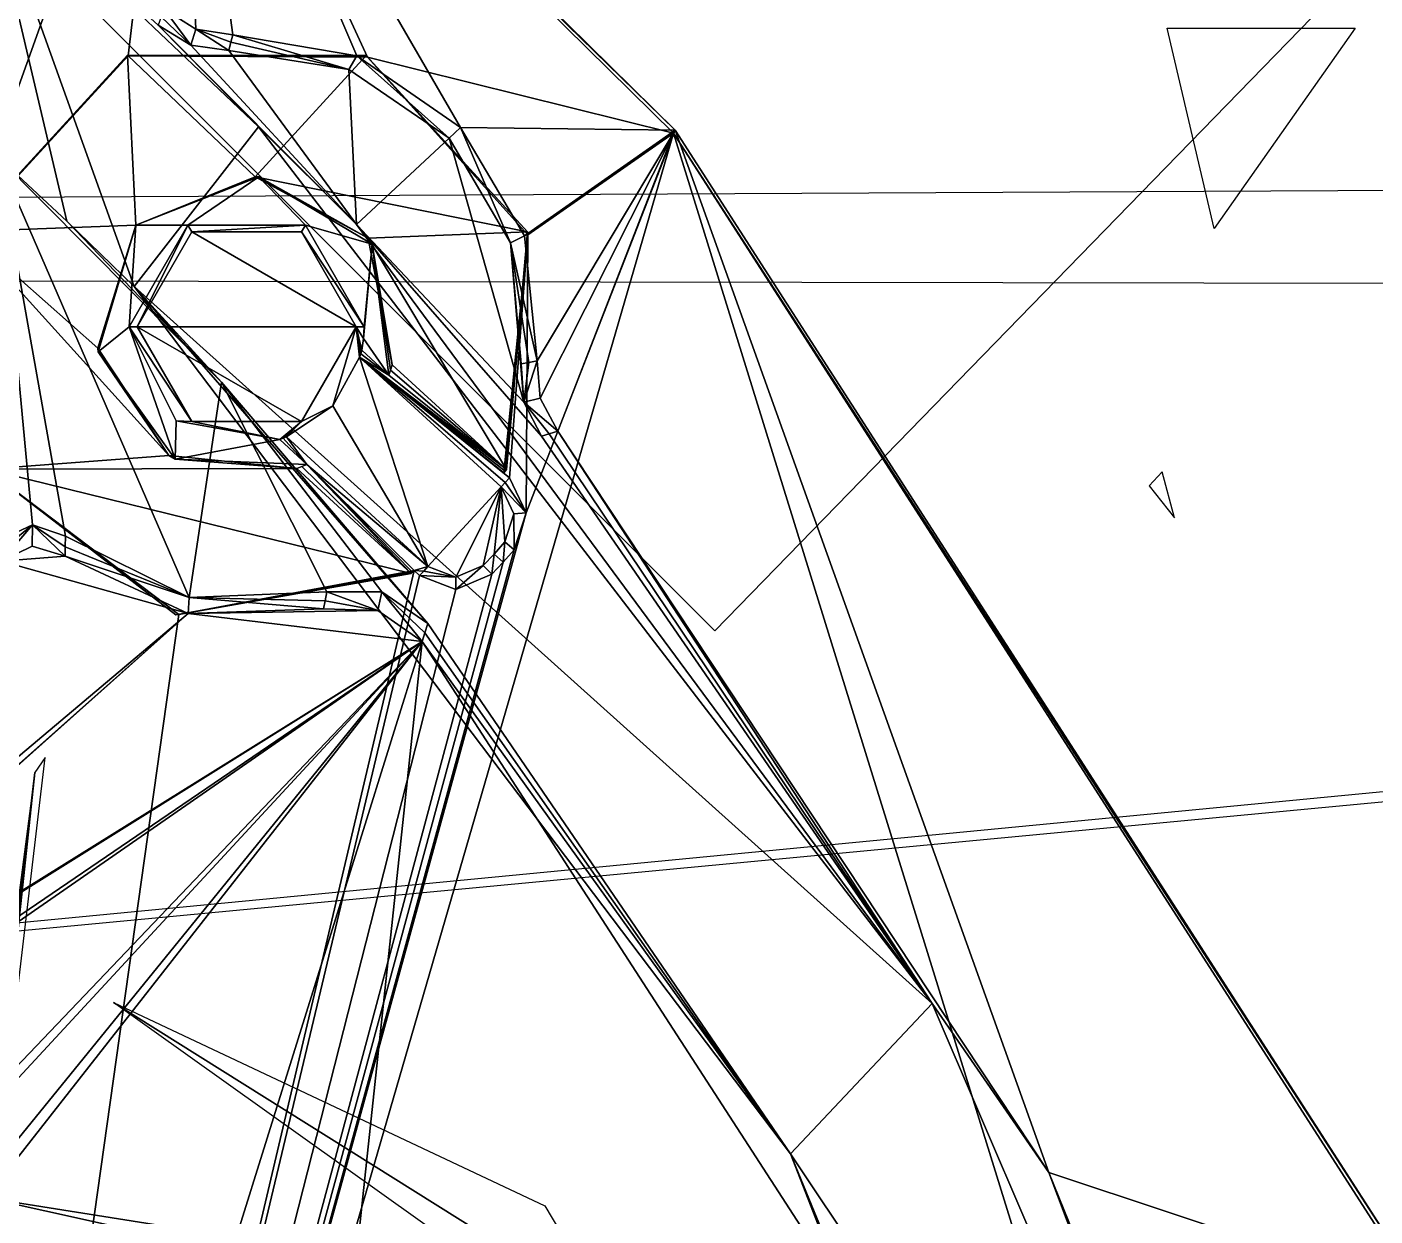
# Model space of a CAD drawing. Header units: millimetres. Extents: x -228 to 228, y -204 to 237.
# Drawn here: x 30.94 to 45.28, y 21.57 to 34.22 of the extents above; entities that cross this region are included whole.
import ezdxf

# ---------------------------------------------------------------- set-up
doc = ezdxf.new("R2010")
doc.units = ezdxf.units.MM
doc.header["$LTSCALE"] = 127.314815
for name, color, linetype in [('1821', 7, 'CONTINUOUS'), ('2216', 7, 'CONTINUOUS'), ('2391', 7, 'CONTINUOUS'), ('2468', 7, 'CONTINUOUS'), ('2525', 7, 'CONTINUOUS'), ('3340', 7, 'CONTINUOUS'), ('3519', 7, 'CONTINUOUS'), ('3522', 7, 'CONTINUOUS'), ('3524', 7, 'CONTINUOUS'), ('3601', 7, 'CONTINUOUS'), ('5003', 7, 'CONTINUOUS'), ('5004', 7, 'CONTINUOUS'), ('5084', 7, 'CONTINUOUS'), ('5085', 7, 'CONTINUOUS'), ('5093', 7, 'CONTINUOUS'), ('5113', 7, 'CONTINUOUS'), ('5130', 7, 'CONTINUOUS'), ('5131', 7, 'CONTINUOUS'), ('5139', 7, 'CONTINUOUS'), ('5140', 7, 'CONTINUOUS'), ('5155', 7, 'CONTINUOUS'), ('5156', 7, 'CONTINUOUS'), ('5200', 7, 'CONTINUOUS'), ('5201', 7, 'CONTINUOUS'), ('5206', 7, 'CONTINUOUS'), ('5207', 7, 'CONTINUOUS'), ('5208', 7, 'CONTINUOUS'), ('5209', 7, 'CONTINUOUS'), ('5210', 7, 'CONTINUOUS'), ('5214', 7, 'CONTINUOUS'), ('5258', 7, 'CONTINUOUS'), ('5259', 7, 'CONTINUOUS'), ('5260', 7, 'CONTINUOUS'), ('5321', 7, 'CONTINUOUS'), ('5612', 7, 'CONTINUOUS'), ('5613', 7, 'CONTINUOUS'), ('5614', 7, 'CONTINUOUS'), ('5615', 7, 'CONTINUOUS'), ('5616', 7, 'CONTINUOUS'), ('5617', 7, 'CONTINUOUS')]:
    doc.layers.add(name, color=color, linetype=linetype)

msp = doc.modelspace()

# ---------------------------------------------------------------- linework, layer by layer
at = {"layer": '1821', "color": 5, "linetype": 'Continuous'}
for points in [[(100.627, 31.395, 17.1), (98.288, 32.745, 17.1), (-100.277, 31.757, 17.1), (100.627, 31.395, 17.1)], [(100.627, 31.395, 17.1), (-23.625, 19.449, 17.1), (102.627, 31.395, 17.1), (100.627, 31.395, 17.1)]]:
    msp.add_3dface(points, dxfattribs=at)
at = {"layer": '2216', "color": 5, "linetype": 'Continuous'}
msp.add_3dface([(27.796, 38.258, 1088.256), (38.258, 27.796, 1088.256), (71.442, 61.905, 1086.02), (27.796, 38.258, 1088.256)], dxfattribs=at)
at = {"layer": '2391', "color": 6, "linetype": 'Continuous'}
for points in [[(36.45, 21.678, 1074.925), (37.127, 20.537, 1074.931), (31.86, 23.841, 1074.155), (36.45, 21.678, 1074.925)], [(37.127, 20.537, 1074.931), (37.951, 19.497, 1074.998), (31.86, 23.841, 1074.155), (37.127, 20.537, 1074.931)]]:
    msp.add_3dface(points, dxfattribs=at)
at = {"layer": '2468', "color": 6, "linetype": 'Continuous'}
for points in [[(31.024, 26.29, 1083.49), (30.14, 18.058, 1075.303), (31.135, 26.448, 1077.078), (31.024, 26.29, 1083.49)], [(29.912, 17.762, 1083.49), (30.026, 17.909, 1079.417), (31.024, 26.29, 1083.49), (29.912, 17.762, 1083.49)], [(30.026, 17.909, 1079.417), (30.14, 18.058, 1075.303), (31.024, 26.29, 1083.49), (30.026, 17.909, 1079.417)]]:
    msp.add_3dface(points, dxfattribs=at)
at = {"layer": '2525', "color": 6, "linetype": 'Continuous'}
msp.add_3dface([(43.068, 34.21, 1047.99), (45.068, 34.21, 1047.99), (43.568, 32.076, 1047.99), (43.068, 34.21, 1047.99)], dxfattribs=at)
at = {"layer": '3340', "color": 6, "linetype": 'Continuous'}
msp.add_3dface([(42.879, 29.338, 1061.409), (43.147, 29, 1059.541), (43.016, 29.488, 1049.99), (42.879, 29.338, 1061.409)], dxfattribs=at)
at = {"layer": '3519', "color": 5, "linetype": 'Continuous'}
msp.add_3dface([(56.261, 33.54, 1032.99), (47.185, 41.837, 1032.99), (42.638, 49.722, 1032.99), (56.261, 33.54, 1032.99)], dxfattribs=at)
at = {"layer": '3522', "color": 5, "linetype": 'Continuous'}
msp.add_3dface([(42.964, 50.101, 1035.99), (72.026, 38.788, 1035.99), (56.691, 33.796, 1035.99), (42.964, 50.101, 1035.99)], dxfattribs=at)
at = {"layer": '3524', "color": 5, "linetype": 'Continuous'}
for points in [[(42.964, 50.101, 1035.99), (56.691, 33.796, 1035.99), (42.963, 50.101, 1033.49), (42.964, 50.101, 1035.99)], [(42.963, 50.101, 1033.49), (56.691, 33.796, 1035.99), (56.691, 33.796, 1033.49), (42.963, 50.101, 1033.49)]]:
    msp.add_3dface(points, dxfattribs=at)
at = {"layer": '3601', "color": 5, "linetype": 'Continuous'}
for points in [[(42.638, 49.722, 1032.99), (42.963, 50.101, 1033.49), (56.691, 33.796, 1033.49), (42.638, 49.722, 1032.99)], [(56.261, 33.54, 1032.99), (42.638, 49.722, 1032.99), (56.691, 33.796, 1033.49), (56.261, 33.54, 1032.99)]]:
    msp.add_3dface(points, dxfattribs=at)
at = {"layer": '5003', "color": 6, "linetype": 'Continuous'}
for points in [[(32.536, 38.297, 1039.01), (30.295, 32.038, 1039.01), (29.621, 40.593, 1039.01), (32.536, 38.297, 1039.01)], [(32.018, 33.915, 1039.01), (30.295, 32.038, 1039.01), (32.536, 38.297, 1039.01), (32.018, 33.915, 1039.01)], [(34.563, 33.902, 1039.01), (32.018, 33.915, 1039.01), (32.536, 38.297, 1039.01), (34.563, 33.902, 1039.01)], [(37.817, 33.092, 1039.01), (34.563, 33.902, 1039.01), (32.536, 38.297, 1039.01), (37.817, 33.092, 1039.01)], [(36.267, 32.01, 1039.01), (34.563, 33.902, 1039.01), (37.817, 33.092, 1039.01), (36.267, 32.01, 1039.01)], [(29, 2.712, 1039.01), (36.251, 29.051, 1039.01), (37.817, 33.092, 1039.01), (29, 2.712, 1039.01)], [(44.663, 10.998, 1039.01), (29, 2.712, 1039.01), (37.817, 33.092, 1039.01), (44.663, 10.998, 1039.01)], [(36.251, 29.051, 1039.01), (36.267, 32.01, 1039.01), (37.817, 33.092, 1039.01), (36.251, 29.051, 1039.01)], [(45.814, 20.647, 1039.01), (44.663, 10.998, 1039.01), (37.817, 33.092, 1039.01), (45.814, 20.647, 1039.01)], [(36.013, 29.478, 1039.01), (36.267, 32.01, 1039.01), (36.072, 29.424, 1039.01), (36.013, 29.478, 1039.01)], [(36.072, 29.424, 1039.01), (36.267, 32.01, 1039.01), (36.251, 29.051, 1039.01), (36.072, 29.424, 1039.01)], [(30.526, 29.503, 1039.01), (32.556, 27.968, 1039.01), (29, 2.712, 1039.01), (30.526, 29.503, 1039.01)], [(36.123, 28.658, 1039.01), (36.251, 29.051, 1039.01), (29, 2.712, 1039.01), (36.123, 28.658, 1039.01)], [(36.007, 28.525, 1039.01), (36.123, 28.658, 1039.01), (29, 2.712, 1039.01), (36.007, 28.525, 1039.01)], [(35.885, 28.398, 1039.01), (36.007, 28.525, 1039.01), (29, 2.712, 1039.01), (35.885, 28.398, 1039.01)], [(35.058, 28.437, 1039.01), (35.117, 28.383, 1039.01), (29, 2.712, 1039.01), (35.058, 28.437, 1039.01)], [(32.556, 27.968, 1039.01), (35.058, 28.437, 1039.01), (29, 2.712, 1039.01), (32.556, 27.968, 1039.01)], [(35.504, 28.237, 1039.01), (35.885, 28.398, 1039.01), (29, 2.712, 1039.01), (35.504, 28.237, 1039.01)], [(35.117, 28.383, 1039.01), (35.504, 28.237, 1039.01), (29, 2.712, 1039.01), (35.117, 28.383, 1039.01)]]:
    msp.add_3dface(points, dxfattribs=at)
at = {"layer": '5004', "color": 6, "linetype": 'Continuous'}
for points in [[(54.396, 24.722, 1041.01), (43.249, 41.226, 1041.01), (43.424, 38.016, 1041.01), (54.396, 24.722, 1041.01)], [(32.398, 34.41, 1041.01), (32.736, 34.2, 1041.01), (32.558, 38.324, 1041.01), (32.398, 34.41, 1041.01)], [(34.45, 33.913, 1041.01), (35.552, 33.153, 1041.01), (32.558, 38.324, 1041.01), (34.45, 33.913, 1041.01)], [(32.558, 38.324, 1041.01), (35.552, 33.153, 1041.01), (37.836, 33.124, 1041.01), (32.558, 38.324, 1041.01)], [(33.13, 34.139, 1041.01), (34.45, 33.913, 1041.01), (32.558, 38.324, 1041.01), (33.13, 34.139, 1041.01)], [(32.736, 34.2, 1041.01), (33.13, 34.139, 1041.01), (32.558, 38.324, 1041.01), (32.736, 34.2, 1041.01)], [(52.6, 23.75, 1041.01), (54.396, 24.722, 1041.01), (43.424, 38.016, 1041.01), (52.6, 23.75, 1041.01)], [(35.552, 33.153, 1041.01), (36.233, 32, 1041.01), (37.836, 33.124, 1041.01), (35.552, 33.153, 1041.01)], [(36.233, 32, 1041.01), (36.367, 30.668, 1041.01), (37.836, 33.124, 1041.01), (36.233, 32, 1041.01)], [(36.367, 30.668, 1041.01), (36.4, 30.272, 1041.01), (37.836, 33.124, 1041.01), (36.367, 30.668, 1041.01)], [(36.4, 30.272, 1041.01), (36.586, 29.919, 1041.01), (37.836, 33.124, 1041.01), (36.4, 30.272, 1041.01)], [(36.586, 29.919, 1041.01), (41.812, 22.032, 1041.01), (37.836, 33.124, 1041.01), (36.586, 29.919, 1041.01)], [(41.812, 22.032, 1041.01), (45.831, 20.694, 1041.01), (37.836, 33.124, 1041.01), (41.812, 22.032, 1041.01)], [(30.997, 28.696, 1041.01), (30.671, 28.538, 1041.01), (31.347, 28.59, 1041.01), (30.997, 28.696, 1041.01)], [(30.671, 28.538, 1041.01), (20.956, 18.12, 1041.01), (32.655, 27.982, 1041.01), (30.671, 28.538, 1041.01)], [(31.347, 28.59, 1041.01), (30.671, 28.538, 1041.01), (32.655, 27.982, 1041.01), (31.347, 28.59, 1041.01)], [(32.655, 27.982, 1041.01), (20.956, 18.12, 1041.01), (25.724, 21.816, 1041.01), (32.655, 27.982, 1041.01)], [(25.81, 21.872, 1041.01), (32.655, 27.982, 1041.01), (25.724, 21.816, 1041.01), (25.81, 21.872, 1041.01)], [(35.145, 27.683, 1041.01), (32.655, 27.982, 1041.01), (25.81, 21.872, 1041.01), (35.145, 27.683, 1041.01)], [(34.096, 28.029, 1041.01), (32.655, 27.982, 1041.01), (34.673, 28.014, 1041.01), (34.096, 28.029, 1041.01)], [(34.673, 28.014, 1041.01), (32.655, 27.982, 1041.01), (35.145, 27.683, 1041.01), (34.673, 28.014, 1041.01)], [(25.896, 21.9, 1041.01), (35.145, 27.683, 1041.01), (25.81, 21.872, 1041.01), (25.896, 21.9, 1041.01)], [(26.614, 21.872, 1041.01), (35.145, 27.683, 1041.01), (25.896, 21.9, 1041.01), (26.614, 21.872, 1041.01)], [(26.729, 21.844, 1041.01), (35.145, 27.683, 1041.01), (26.614, 21.872, 1041.01), (26.729, 21.844, 1041.01)], [(29.495, 21.764, 1041.01), (35.145, 27.683, 1041.01), (26.729, 21.844, 1041.01), (29.495, 21.764, 1041.01)], [(35.145, 27.683, 1041.01), (29.495, 21.764, 1041.01), (29.665, 21.764, 1041.01), (35.145, 27.683, 1041.01)], [(30.334, 21.764, 1041.01), (35.145, 27.683, 1041.01), (29.665, 21.764, 1041.01), (30.334, 21.764, 1041.01)], [(30.504, 21.764, 1041.01), (35.145, 27.683, 1041.01), (30.334, 21.764, 1041.01), (30.504, 21.764, 1041.01)], [(33.164, 21.341, 1041.01), (35.145, 27.683, 1041.01), (30.504, 21.764, 1041.01), (33.164, 21.341, 1041.01)], [(34.465, 21.307, 1041.01), (35.145, 27.683, 1041.01), (33.164, 21.341, 1041.01), (34.465, 21.307, 1041.01)], [(39.652, 20.719, 1041.01), (35.145, 27.683, 1041.01), (34.465, 21.307, 1041.01), (39.652, 20.719, 1041.01)], [(45.363, 13.262, 1041.01), (45.831, 20.694, 1041.01), (41.812, 22.032, 1041.01), (45.363, 13.262, 1041.01)], [(30.073, 20.782, 1041.01), (32.409, 21.341, 1041.01), (30.504, 21.764, 1041.01), (30.073, 20.782, 1041.01)], [(32.409, 21.341, 1041.01), (33.164, 21.341, 1041.01), (30.504, 21.764, 1041.01), (32.409, 21.341, 1041.01)]]:
    msp.add_3dface(points, dxfattribs=at)
at = {"layer": '5084', "color": 6, "linetype": 'Continuous'}
msp.add_3dface([(42.49, 39.116, 1038.91), (53.927, 37.084, 1038.91), (53.197, 22.485, 1038.91), (42.49, 39.116, 1038.91)], dxfattribs=at)
at = {"layer": '5085', "color": 6, "linetype": 'Continuous'}
for points in [[(42.49, 39.116, 1038.91), (53.197, 22.485, 1038.91), (43.455, 38.027, 1039.21), (42.49, 39.116, 1038.91)], [(52.648, 23.733, 1039.01), (52.644, 23.733, 1039.11), (43.455, 38.027, 1039.21), (52.648, 23.733, 1039.01)], [(53.197, 22.485, 1038.91), (52.648, 23.733, 1039.01), (43.455, 38.027, 1039.21), (53.197, 22.485, 1038.91)]]:
    msp.add_3dface(points, dxfattribs=at)
at = {"layer": '5093', "color": 6, "linetype": 'Continuous'}
for points in [[(33.404, 33.158, 1052.187), (32.08, 31.459, 1052.024), (40.57, 23.831, 1053.066), (33.404, 33.158, 1052.187)], [(32.08, 31.459, 1052.024), (39.062, 22.232, 1052.881), (40.57, 23.831, 1053.066), (32.08, 31.459, 1052.024)], [(40.57, 23.831, 1053.066), (39.062, 22.232, 1052.881), (45.198, 13.041, 1053.635), (40.57, 23.831, 1053.066)], [(39.062, 22.232, 1052.881), (43.446, 11.549, 1053.42), (45.198, 13.041, 1053.635), (39.062, 22.232, 1052.881)]]:
    msp.add_3dface(points, dxfattribs=at)
at = {"layer": '5113', "color": 6, "linetype": 'Continuous'}
for points in [[(32.08, 31.459, 1052.024), (33.404, 33.158, 1052.187), (30.47, 35.943, 1049.122), (32.08, 31.459, 1052.024)], [(32.08, 31.459, 1052.024), (30.47, 35.943, 1049.122), (31.363, 32.155, 1051.269), (32.08, 31.459, 1052.024)], [(31.363, 32.155, 1051.269), (30.47, 35.943, 1049.122), (30.63, 32.835, 1050.51), (31.363, 32.155, 1051.269)]]:
    msp.add_3dface(points, dxfattribs=at)
at = {"layer": '5130', "color": 6, "linetype": 'Continuous'}
for points in [[(57.906, 26.056, 1040.41), (46.067, 43.702, 1040.41), (43.251, 41.255, 1040.41), (57.906, 26.056, 1040.41)], [(54.407, 24.748, 1040.41), (57.906, 26.056, 1040.41), (43.251, 41.255, 1040.41), (54.407, 24.748, 1040.41)]]:
    msp.add_3dface(points, dxfattribs=at)
at = {"layer": '5131', "color": 6, "linetype": 'Continuous'}
for points in [[(43.249, 41.226, 1041.01), (54.407, 24.748, 1040.41), (43.251, 41.255, 1040.41), (43.249, 41.226, 1041.01)], [(43.249, 41.226, 1041.01), (54.396, 24.722, 1041.01), (54.407, 24.748, 1040.41), (43.249, 41.226, 1041.01)]]:
    msp.add_3dface(points, dxfattribs=at)
at = {"layer": '5139', "color": 6, "linetype": 'Continuous'}
for points in [[(30.47, 35.943, 1049.122), (33.404, 33.158, 1052.187), (32.335, 34.242, 1050.51), (30.47, 35.943, 1049.122)], [(33.404, 33.158, 1052.187), (34.444, 32.119, 1050.51), (32.335, 34.242, 1050.51), (33.404, 33.158, 1052.187)], [(33.404, 33.158, 1052.187), (40.57, 23.831, 1053.066), (34.444, 32.119, 1050.51), (33.404, 33.158, 1052.187)], [(40.57, 23.831, 1053.066), (36.414, 29.868, 1050.51), (34.444, 32.119, 1050.51), (40.57, 23.831, 1053.066)], [(36.414, 29.868, 1050.51), (40.57, 23.831, 1053.066), (36.496, 29.892, 1045.986), (36.414, 29.868, 1050.51)], [(40.57, 23.831, 1053.066), (36.586, 29.919, 1041.01), (36.496, 29.892, 1045.986), (40.57, 23.831, 1053.066)], [(41.812, 22.032, 1041.01), (36.586, 29.919, 1041.01), (40.57, 23.831, 1053.066), (41.812, 22.032, 1041.01)], [(41.812, 22.032, 1041.01), (40.57, 23.831, 1053.066), (45.198, 13.041, 1053.635), (41.812, 22.032, 1041.01)], [(45.363, 13.262, 1041.01), (41.812, 22.032, 1041.01), (45.198, 13.041, 1053.635), (45.363, 13.262, 1041.01)]]:
    msp.add_3dface(points, dxfattribs=at)
at = {"layer": '5140', "color": 6, "linetype": 'Continuous'}
for points in [[(31.363, 32.155, 1051.269), (30.63, 32.835, 1050.51), (33.011, 30.441, 1050.51), (31.363, 32.155, 1051.269)], [(32.08, 31.459, 1052.024), (31.363, 32.155, 1051.269), (33.011, 30.441, 1050.51), (32.08, 31.459, 1052.024)], [(39.062, 22.232, 1052.881), (32.08, 31.459, 1052.024), (35.204, 27.875, 1050.51), (39.062, 22.232, 1052.881)], [(32.08, 31.459, 1052.024), (33.011, 30.441, 1050.51), (35.204, 27.875, 1050.51), (32.08, 31.459, 1052.024)], [(39.062, 22.232, 1052.881), (35.204, 27.875, 1050.51), (35.174, 27.775, 1045.575), (39.062, 22.232, 1052.881)], [(35.145, 27.683, 1041.01), (39.062, 22.232, 1052.881), (35.174, 27.775, 1045.575), (35.145, 27.683, 1041.01)], [(35.145, 27.683, 1041.01), (39.652, 20.719, 1041.01), (39.062, 22.232, 1052.881), (35.145, 27.683, 1041.01)], [(39.652, 20.719, 1041.01), (42.796, 13.04, 1041.01), (39.062, 22.232, 1052.881), (39.652, 20.719, 1041.01)], [(39.062, 22.232, 1052.881), (42.796, 13.04, 1041.01), (43.13, 12.301, 1047.385), (39.062, 22.232, 1052.881)], [(43.446, 11.549, 1053.42), (39.062, 22.232, 1052.881), (43.13, 12.301, 1047.385), (43.446, 11.549, 1053.42)]]:
    msp.add_3dface(points, dxfattribs=at)
at = {"layer": '5155', "color": 6, "linetype": 'Continuous'}
for points in [[(32.536, 38.297, 1039.01), (32.558, 38.324, 1041.01), (37.836, 33.124, 1041.01), (32.536, 38.297, 1039.01)], [(37.817, 33.092, 1039.01), (32.536, 38.297, 1039.01), (37.836, 33.124, 1041.01), (37.817, 33.092, 1039.01)], [(45.831, 20.694, 1041.01), (37.817, 33.092, 1039.01), (37.836, 33.124, 1041.01), (45.831, 20.694, 1041.01)], [(45.831, 20.694, 1041.01), (45.814, 20.647, 1039.01), (37.817, 33.092, 1039.01), (45.831, 20.694, 1041.01)]]:
    msp.add_3dface(points, dxfattribs=at)
at = {"layer": '5156', "color": 6, "linetype": 'Continuous'}
for points in [[(52.6, 23.75, 1041.01), (43.424, 38.016, 1041.01), (43.455, 38.027, 1039.21), (52.6, 23.75, 1041.01)], [(52.644, 23.733, 1039.11), (52.6, 23.75, 1041.01), (43.455, 38.027, 1039.21), (52.644, 23.733, 1039.11)]]:
    msp.add_3dface(points, dxfattribs=at)
at = {"layer": '5200', "color": 6, "linetype": 'Continuous'}
for points in [[(30.289, 32.047, 1038.51), (32.009, 33.92, 1038.51), (32.098, 32.113, 1038.51), (30.289, 32.047, 1038.51)], [(32.009, 33.92, 1038.51), (34.549, 33.918, 1038.51), (33.367, 32.628, 1038.51), (32.009, 33.92, 1038.51)], [(32.098, 32.113, 1038.51), (32.009, 33.92, 1038.51), (33.367, 32.628, 1038.51), (32.098, 32.113, 1038.51)], [(34.549, 33.918, 1038.51), (36.266, 32.043, 1038.51), (33.367, 32.628, 1038.51), (34.549, 33.918, 1038.51)], [(33.367, 32.628, 1038.51), (36.266, 32.043, 1038.51), (34.57, 31.973, 1038.51), (33.367, 32.628, 1038.51)], [(31.693, 30.804, 1038.51), (30.289, 32.047, 1038.51), (32.098, 32.113, 1038.51), (31.693, 30.804, 1038.51)], [(30.509, 29.516, 1038.51), (30.289, 32.047, 1038.51), (32.448, 29.662, 1038.51), (30.509, 29.516, 1038.51)], [(32.448, 29.662, 1038.51), (30.289, 32.047, 1038.51), (31.693, 30.804, 1038.51), (32.448, 29.662, 1038.51)], [(36.266, 32.043, 1038.51), (36.042, 29.511, 1038.51), (34.57, 31.973, 1038.51), (36.266, 32.043, 1038.51)], [(36.042, 29.511, 1038.51), (34.825, 30.628, 1038.51), (34.57, 31.973, 1038.51), (36.042, 29.511, 1038.51)], [(33.811, 29.523, 1038.51), (30.509, 29.516, 1038.51), (32.448, 29.662, 1038.51), (33.811, 29.523, 1038.51)], [(35.027, 28.406, 1038.51), (30.509, 29.516, 1038.51), (33.811, 29.523, 1038.51), (35.027, 28.406, 1038.51)], [(32.524, 27.966, 1038.51), (30.509, 29.516, 1038.51), (35.027, 28.406, 1038.51), (32.524, 27.966, 1038.51)]]:
    msp.add_3dface(points, dxfattribs=at)
at = {"layer": '5201', "color": 6, "linetype": 'Continuous'}
for points in [[(32.335, 34.242, 1050.51), (34.444, 32.119, 1050.51), (32.683, 34.028, 1050.51), (32.335, 34.242, 1050.51)], [(32.683, 34.028, 1050.51), (34.444, 32.119, 1050.51), (33.086, 33.971, 1050.51), (32.683, 34.028, 1050.51)], [(33.086, 33.971, 1050.51), (34.444, 32.119, 1050.51), (34.363, 33.769, 1050.51), (33.086, 33.971, 1050.51)], [(34.363, 33.769, 1050.51), (34.444, 32.119, 1050.51), (35.431, 33.04, 1050.51), (34.363, 33.769, 1050.51)], [(35.431, 33.04, 1050.51), (34.444, 32.119, 1050.51), (36.225, 30.229, 1050.51), (35.431, 33.04, 1050.51)], [(36.084, 31.924, 1050.51), (35.431, 33.04, 1050.51), (36.225, 30.229, 1050.51), (36.084, 31.924, 1050.51)], [(31.349, 28.803, 1050.51), (30.63, 32.835, 1050.51), (30.998, 28.924, 1050.51), (31.349, 28.803, 1050.51)], [(30.63, 32.835, 1050.51), (31.349, 28.803, 1050.51), (32.664, 28.149, 1050.51), (30.63, 32.835, 1050.51)], [(30.998, 28.924, 1050.51), (30.63, 32.835, 1050.51), (30.657, 28.766, 1050.51), (30.998, 28.924, 1050.51)], [(33.011, 30.441, 1050.51), (30.63, 32.835, 1050.51), (32.664, 28.149, 1050.51), (33.011, 30.441, 1050.51)], [(34.444, 32.119, 1050.51), (36.414, 29.868, 1050.51), (36.225, 30.229, 1050.51), (34.444, 32.119, 1050.51)], [(36.196, 30.636, 1050.51), (36.084, 31.924, 1050.51), (36.225, 30.229, 1050.51), (36.196, 30.636, 1050.51)], [(34.131, 28.211, 1050.51), (33.011, 30.441, 1050.51), (32.664, 28.149, 1050.51), (34.131, 28.211, 1050.51)], [(35.204, 27.875, 1050.51), (33.011, 30.441, 1050.51), (34.716, 28.21, 1050.51), (35.204, 27.875, 1050.51)], [(34.716, 28.21, 1050.51), (33.011, 30.441, 1050.51), (34.131, 28.211, 1050.51), (34.716, 28.21, 1050.51)]]:
    msp.add_3dface(points, dxfattribs=at)
at = {"layer": '5206', "color": 6, "linetype": 'Continuous'}
for points in [[(34.442, 31.031, 1049.51), (32.112, 31.031, 1049.51), (32.694, 32.04, 1049.51), (34.442, 31.031, 1049.51)], [(33.859, 32.04, 1049.51), (34.442, 31.031, 1049.51), (32.694, 32.04, 1049.51), (33.859, 32.04, 1049.51)], [(32.694, 30.022, 1049.51), (32.112, 31.031, 1049.51), (33.859, 30.022, 1049.51), (32.694, 30.022, 1049.51)], [(33.859, 30.022, 1049.51), (32.112, 31.031, 1049.51), (34.442, 31.031, 1049.51), (33.859, 30.022, 1049.51)]]:
    msp.add_3dface(points, dxfattribs=at)
at = {"layer": '5207', "color": 6, "linetype": 'Continuous'}
for points in [[(32.651, 32.114, 1039.71), (32.112, 31.031, 1049.51), (32.026, 31.031, 1039.71), (32.651, 32.114, 1039.71)], [(32.694, 32.04, 1049.51), (32.112, 31.031, 1049.51), (32.651, 32.114, 1039.71), (32.694, 32.04, 1049.51)], [(33.902, 32.114, 1039.71), (32.694, 32.04, 1049.51), (32.651, 32.114, 1039.71), (33.902, 32.114, 1039.71)], [(33.859, 32.04, 1049.51), (32.694, 32.04, 1049.51), (33.902, 32.114, 1039.71), (33.859, 32.04, 1049.51)], [(34.527, 31.031, 1039.71), (33.859, 32.04, 1049.51), (33.902, 32.114, 1039.71), (34.527, 31.031, 1039.71)], [(34.442, 31.031, 1049.51), (33.859, 32.04, 1049.51), (34.527, 31.031, 1039.71), (34.442, 31.031, 1049.51)]]:
    msp.add_3dface(points, dxfattribs=at)
at = {"layer": '5208', "color": 6, "linetype": 'Continuous'}
for points in [[(33.407, 32.626, 1039.71), (32.651, 32.114, 1039.71), (32.098, 32.113, 1039.71), (33.407, 32.626, 1039.71)], [(33.902, 32.114, 1039.71), (32.651, 32.114, 1039.71), (33.407, 32.626, 1039.71), (33.902, 32.114, 1039.71)], [(34.614, 31.909, 1039.71), (33.902, 32.114, 1039.71), (33.407, 32.626, 1039.71), (34.614, 31.909, 1039.71)], [(32.098, 32.113, 1039.71), (32.026, 31.031, 1039.71), (31.699, 30.765, 1039.71), (32.098, 32.113, 1039.71)], [(32.651, 32.114, 1039.71), (32.026, 31.031, 1039.71), (32.098, 32.113, 1039.71), (32.651, 32.114, 1039.71)], [(34.527, 31.031, 1039.71), (33.902, 32.114, 1039.71), (34.614, 31.909, 1039.71), (34.527, 31.031, 1039.71)], [(34.527, 31.031, 1039.71), (34.614, 31.909, 1039.71), (34.521, 30.906, 1039.71), (34.527, 31.031, 1039.71)], [(34.614, 31.909, 1039.71), (34.791, 30.516, 1039.71), (34.521, 30.906, 1039.71), (34.614, 31.909, 1039.71)], [(31.699, 30.765, 1039.71), (32.026, 31.031, 1039.71), (32.516, 29.623, 1039.71), (31.699, 30.765, 1039.71)], [(32.516, 29.623, 1039.71), (32.026, 31.031, 1039.71), (32.527, 30.03, 1039.71), (32.516, 29.623, 1039.71)], [(34.521, 30.906, 1039.71), (34.791, 30.516, 1039.71), (34.502, 30.782, 1039.71), (34.521, 30.906, 1039.71)], [(33.63, 29.831, 1039.71), (32.516, 29.623, 1039.71), (32.527, 30.03, 1039.71), (33.63, 29.831, 1039.71)], [(33.919, 29.566, 1039.71), (32.516, 29.623, 1039.71), (33.63, 29.831, 1039.71), (33.919, 29.566, 1039.71)]]:
    msp.add_3dface(points, dxfattribs=at)
at = {"layer": '5209', "color": 6, "linetype": 'Continuous'}
for points in [[(32.098, 32.113, 1038.51), (33.367, 32.628, 1038.51), (32.098, 32.113, 1039.71), (32.098, 32.113, 1038.51)], [(33.367, 32.628, 1038.51), (33.407, 32.626, 1039.71), (32.098, 32.113, 1039.71), (33.367, 32.628, 1038.51)], [(33.367, 32.628, 1038.51), (34.57, 31.973, 1038.51), (33.407, 32.626, 1039.71), (33.367, 32.628, 1038.51)], [(34.57, 31.973, 1038.51), (34.614, 31.909, 1039.71), (33.407, 32.626, 1039.71), (34.57, 31.973, 1038.51)], [(31.693, 30.804, 1038.51), (32.098, 32.113, 1038.51), (31.699, 30.765, 1039.71), (31.693, 30.804, 1038.51)], [(32.098, 32.113, 1038.51), (32.098, 32.113, 1039.71), (31.699, 30.765, 1039.71), (32.098, 32.113, 1038.51)], [(34.57, 31.973, 1038.51), (34.825, 30.628, 1038.51), (34.614, 31.909, 1039.71), (34.57, 31.973, 1038.51)], [(34.614, 31.909, 1039.71), (34.825, 30.628, 1038.51), (34.809, 30.571, 1039.106), (34.614, 31.909, 1039.71)], [(34.791, 30.516, 1039.71), (34.614, 31.909, 1039.71), (34.809, 30.571, 1039.106), (34.791, 30.516, 1039.71)], [(32.448, 29.662, 1038.51), (31.693, 30.804, 1038.51), (31.699, 30.765, 1039.71), (32.448, 29.662, 1038.51)], [(32.448, 29.662, 1038.51), (31.699, 30.765, 1039.71), (32.516, 29.623, 1039.71), (32.448, 29.662, 1038.51)], [(33.811, 29.523, 1038.51), (32.448, 29.662, 1038.51), (32.516, 29.623, 1039.71), (33.811, 29.523, 1038.51)], [(33.811, 29.523, 1038.51), (32.516, 29.623, 1039.71), (33.919, 29.566, 1039.71), (33.811, 29.523, 1038.51)], [(33.811, 29.523, 1038.51), (33.919, 29.566, 1039.71), (33.865, 29.543, 1039.106), (33.811, 29.523, 1038.51)]]:
    msp.add_3dface(points, dxfattribs=at)
at = {"layer": '5210', "color": 6, "linetype": 'Continuous'}
for points in [[(32.112, 31.031, 1049.51), (32.694, 30.022, 1049.51), (32.026, 31.031, 1039.71), (32.112, 31.031, 1049.51)], [(32.026, 31.031, 1039.71), (32.694, 30.022, 1049.51), (32.527, 30.03, 1039.71), (32.026, 31.031, 1039.71)], [(33.859, 30.022, 1049.51), (34.442, 31.031, 1049.51), (34.193, 30.19, 1040.51), (33.859, 30.022, 1049.51)], [(34.442, 31.031, 1049.51), (34.478, 30.709, 1040.51), (34.193, 30.19, 1040.51), (34.442, 31.031, 1049.51)], [(34.442, 31.031, 1049.51), (34.527, 31.031, 1039.71), (34.521, 30.906, 1039.71), (34.442, 31.031, 1049.51)], [(34.442, 31.031, 1049.51), (34.521, 30.906, 1039.71), (34.502, 30.782, 1039.71), (34.442, 31.031, 1049.51)], [(34.442, 31.031, 1049.51), (34.502, 30.782, 1039.71), (34.491, 30.745, 1040.108), (34.442, 31.031, 1049.51)], [(34.478, 30.709, 1040.51), (34.442, 31.031, 1049.51), (34.491, 30.745, 1040.108), (34.478, 30.709, 1040.51)], [(33.7, 29.862, 1040.51), (33.859, 30.022, 1049.51), (34.193, 30.19, 1040.51), (33.7, 29.862, 1040.51)], [(32.694, 30.022, 1049.51), (33.63, 29.831, 1039.71), (32.527, 30.03, 1039.71), (32.694, 30.022, 1049.51)], [(32.694, 30.022, 1049.51), (33.859, 30.022, 1049.51), (33.63, 29.831, 1039.71), (32.694, 30.022, 1049.51)], [(33.63, 29.831, 1039.71), (33.859, 30.022, 1049.51), (33.665, 29.846, 1040.108), (33.63, 29.831, 1039.71)], [(33.665, 29.846, 1040.108), (33.859, 30.022, 1049.51), (33.7, 29.862, 1040.51), (33.665, 29.846, 1040.108)]]:
    msp.add_3dface(points, dxfattribs=at)
at = {"layer": '5214', "color": 6, "linetype": 'Continuous'}
for points in [[(34.363, 33.769, 1050.51), (33.13, 34.139, 1041.01), (33.109, 34.059, 1045.523), (34.363, 33.769, 1050.51)], [(34.45, 33.913, 1041.01), (33.13, 34.139, 1041.01), (34.363, 33.769, 1050.51), (34.45, 33.913, 1041.01)], [(33.086, 33.971, 1050.51), (34.363, 33.769, 1050.51), (33.109, 34.059, 1045.523), (33.086, 33.971, 1050.51)], [(32.018, 33.915, 1039.01), (32.009, 33.92, 1038.51), (30.289, 32.047, 1038.51), (32.018, 33.915, 1039.01)], [(30.295, 32.038, 1039.01), (32.018, 33.915, 1039.01), (30.289, 32.047, 1038.51), (30.295, 32.038, 1039.01)], [(32.018, 33.915, 1039.01), (34.549, 33.918, 1038.51), (32.009, 33.92, 1038.51), (32.018, 33.915, 1039.01)], [(32.018, 33.915, 1039.01), (34.563, 33.902, 1039.01), (34.549, 33.918, 1038.51), (32.018, 33.915, 1039.01)], [(34.45, 33.913, 1041.01), (34.363, 33.769, 1050.51), (35.431, 33.04, 1050.51), (34.45, 33.913, 1041.01)], [(35.552, 33.153, 1041.01), (34.45, 33.913, 1041.01), (35.431, 33.04, 1050.51), (35.552, 33.153, 1041.01)], [(34.563, 33.902, 1039.01), (36.266, 32.043, 1038.51), (34.549, 33.918, 1038.51), (34.563, 33.902, 1039.01)], [(34.563, 33.902, 1039.01), (36.267, 32.01, 1039.01), (36.266, 32.043, 1038.51), (34.563, 33.902, 1039.01)], [(35.552, 33.153, 1041.01), (35.431, 33.04, 1050.51), (36.084, 31.924, 1050.51), (35.552, 33.153, 1041.01)], [(36.233, 32, 1041.01), (35.552, 33.153, 1041.01), (36.084, 31.924, 1050.51), (36.233, 32, 1041.01)], [(36.267, 32.01, 1039.01), (36.013, 29.478, 1039.01), (36.028, 29.494, 1038.76), (36.267, 32.01, 1039.01)], [(36.042, 29.511, 1038.51), (36.267, 32.01, 1039.01), (36.028, 29.494, 1038.76), (36.042, 29.511, 1038.51)], [(36.267, 32.01, 1039.01), (36.042, 29.511, 1038.51), (36.266, 32.043, 1038.51), (36.267, 32.01, 1039.01)], [(36.367, 30.668, 1041.01), (36.233, 32, 1041.01), (36.084, 31.924, 1050.51), (36.367, 30.668, 1041.01)], [(36.367, 30.668, 1041.01), (36.084, 31.924, 1050.51), (36.278, 30.651, 1045.986), (36.367, 30.668, 1041.01)], [(36.084, 31.924, 1050.51), (36.196, 30.636, 1050.51), (36.278, 30.651, 1045.986), (36.084, 31.924, 1050.51)], [(30.526, 29.503, 1039.01), (30.509, 29.516, 1038.51), (32.524, 27.966, 1038.51), (30.526, 29.503, 1039.01)], [(32.556, 27.968, 1039.01), (30.526, 29.503, 1039.01), (32.524, 27.966, 1038.51), (32.556, 27.968, 1039.01)], [(32.664, 28.149, 1050.51), (31.349, 28.803, 1050.51), (31.347, 28.691, 1045.559), (32.664, 28.149, 1050.51)], [(31.347, 28.59, 1041.01), (32.664, 28.149, 1050.51), (31.347, 28.691, 1045.559), (31.347, 28.59, 1041.01)], [(31.347, 28.59, 1041.01), (32.655, 27.982, 1041.01), (32.664, 28.149, 1050.51), (31.347, 28.59, 1041.01)], [(32.556, 27.968, 1039.01), (32.524, 27.966, 1038.51), (35.027, 28.406, 1038.51), (32.556, 27.968, 1039.01)], [(35.058, 28.437, 1039.01), (32.556, 27.968, 1039.01), (35.043, 28.421, 1038.76), (35.058, 28.437, 1039.01)], [(32.556, 27.968, 1039.01), (35.027, 28.406, 1038.51), (35.043, 28.421, 1038.76), (32.556, 27.968, 1039.01)], [(32.655, 27.982, 1041.01), (34.096, 28.029, 1041.01), (32.664, 28.149, 1050.51), (32.655, 27.982, 1041.01)], [(34.131, 28.211, 1050.51), (32.664, 28.149, 1050.51), (34.113, 28.116, 1045.575), (34.131, 28.211, 1050.51)], [(32.664, 28.149, 1050.51), (34.096, 28.029, 1041.01), (34.113, 28.116, 1045.575), (32.664, 28.149, 1050.51)]]:
    msp.add_3dface(points, dxfattribs=at)
at = {"layer": '5258', "color": 6, "linetype": 'Continuous'}
for points in [[(34.096, 28.029, 1041.01), (34.673, 28.014, 1041.01), (34.113, 28.116, 1045.575), (34.096, 28.029, 1041.01)], [(34.673, 28.014, 1041.01), (34.131, 28.211, 1050.51), (34.113, 28.116, 1045.575), (34.673, 28.014, 1041.01)], [(34.673, 28.014, 1041.01), (34.716, 28.21, 1050.51), (34.131, 28.211, 1050.51), (34.673, 28.014, 1041.01)], [(34.673, 28.014, 1041.01), (35.145, 27.683, 1041.01), (34.716, 28.21, 1050.51), (34.673, 28.014, 1041.01)], [(34.716, 28.21, 1050.51), (35.145, 27.683, 1041.01), (35.174, 27.775, 1045.575), (34.716, 28.21, 1050.51)], [(35.204, 27.875, 1050.51), (34.716, 28.21, 1050.51), (35.174, 27.775, 1045.575), (35.204, 27.875, 1050.51)]]:
    msp.add_3dface(points, dxfattribs=at)
at = {"layer": '5259', "color": 6, "linetype": 'Continuous'}
for points in [[(32.335, 34.242, 1050.51), (32.683, 34.028, 1050.51), (32.368, 34.33, 1045.523), (32.335, 34.242, 1050.51)], [(32.683, 34.028, 1050.51), (32.398, 34.41, 1041.01), (32.368, 34.33, 1045.523), (32.683, 34.028, 1050.51)], [(32.736, 34.2, 1041.01), (32.398, 34.41, 1041.01), (32.683, 34.028, 1050.51), (32.736, 34.2, 1041.01)], [(32.736, 34.2, 1041.01), (32.683, 34.028, 1050.51), (33.086, 33.971, 1050.51), (32.736, 34.2, 1041.01)], [(33.13, 34.139, 1041.01), (32.736, 34.2, 1041.01), (33.109, 34.059, 1045.523), (33.13, 34.139, 1041.01)], [(32.736, 34.2, 1041.01), (33.086, 33.971, 1050.51), (33.109, 34.059, 1045.523), (32.736, 34.2, 1041.01)]]:
    msp.add_3dface(points, dxfattribs=at)
at = {"layer": '5260', "color": 6, "linetype": 'Continuous'}
for points in [[(36.196, 30.636, 1050.51), (36.225, 30.229, 1050.51), (36.278, 30.651, 1045.986), (36.196, 30.636, 1050.51)], [(36.4, 30.272, 1041.01), (36.367, 30.668, 1041.01), (36.225, 30.229, 1050.51), (36.4, 30.272, 1041.01)], [(36.225, 30.229, 1050.51), (36.367, 30.668, 1041.01), (36.278, 30.651, 1045.986), (36.225, 30.229, 1050.51)], [(36.586, 29.919, 1041.01), (36.4, 30.272, 1041.01), (36.225, 30.229, 1050.51), (36.586, 29.919, 1041.01)], [(36.586, 29.919, 1041.01), (36.225, 30.229, 1050.51), (36.496, 29.892, 1045.986), (36.586, 29.919, 1041.01)], [(36.225, 30.229, 1050.51), (36.414, 29.868, 1050.51), (36.496, 29.892, 1045.986), (36.225, 30.229, 1050.51)]]:
    msp.add_3dface(points, dxfattribs=at)
at = {"layer": '5321', "color": 6, "linetype": 'Continuous'}
for points in [[(30.998, 28.924, 1050.51), (30.657, 28.766, 1050.51), (30.664, 28.647, 1045.559), (30.998, 28.924, 1050.51)], [(30.671, 28.538, 1041.01), (30.998, 28.924, 1050.51), (30.664, 28.647, 1045.559), (30.671, 28.538, 1041.01)], [(30.671, 28.538, 1041.01), (30.997, 28.696, 1041.01), (30.998, 28.924, 1050.51), (30.671, 28.538, 1041.01)], [(30.997, 28.696, 1041.01), (31.347, 28.59, 1041.01), (30.998, 28.924, 1050.51), (30.997, 28.696, 1041.01)], [(30.998, 28.924, 1050.51), (31.347, 28.59, 1041.01), (31.347, 28.691, 1045.559), (30.998, 28.924, 1050.51)], [(31.349, 28.803, 1050.51), (30.998, 28.924, 1050.51), (31.347, 28.691, 1045.559), (31.349, 28.803, 1050.51)]]:
    msp.add_3dface(points, dxfattribs=at)
at = {"layer": '5612', "color": 6, "linetype": 'Continuous'}
for points in [[(34.193, 30.19, 1040.51), (34.478, 30.709, 1040.51), (35.206, 28.48, 1040.51), (34.193, 30.19, 1040.51)], [(34.478, 30.709, 1040.51), (35.983, 29.327, 1040.51), (35.206, 28.48, 1040.51), (34.478, 30.709, 1040.51)], [(33.7, 29.862, 1040.51), (34.193, 30.19, 1040.51), (35.206, 28.48, 1040.51), (33.7, 29.862, 1040.51)], [(35.206, 28.48, 1040.51), (35.983, 29.327, 1040.51), (35.501, 28.368, 1040.51), (35.206, 28.48, 1040.51)], [(35.501, 28.368, 1040.51), (35.983, 29.327, 1040.51), (35.792, 28.491, 1040.51), (35.501, 28.368, 1040.51)], [(35.792, 28.491, 1040.51), (35.983, 29.327, 1040.51), (35.91, 28.613, 1040.51), (35.792, 28.491, 1040.51)], [(35.91, 28.613, 1040.51), (35.983, 29.327, 1040.51), (36.022, 28.742, 1040.51), (35.91, 28.613, 1040.51)], [(36.022, 28.742, 1040.51), (35.983, 29.327, 1040.51), (36.12, 29.042, 1040.51), (36.022, 28.742, 1040.51)]]:
    msp.add_3dface(points, dxfattribs=at)
at = {"layer": '5613', "color": 6, "linetype": 'Continuous'}
for points in [[(34.791, 30.516, 1039.71), (34.478, 30.709, 1040.51), (34.491, 30.745, 1040.108), (34.791, 30.516, 1039.71)], [(36.013, 29.478, 1039.01), (36.072, 29.424, 1039.01), (34.478, 30.709, 1040.51), (36.013, 29.478, 1039.01)], [(36.013, 29.478, 1039.01), (34.478, 30.709, 1040.51), (36.028, 29.494, 1038.76), (36.013, 29.478, 1039.01)], [(34.478, 30.709, 1040.51), (36.072, 29.424, 1039.01), (36.028, 29.375, 1039.76), (34.478, 30.709, 1040.51)], [(34.791, 30.516, 1039.71), (36.042, 29.511, 1038.51), (34.478, 30.709, 1040.51), (34.791, 30.516, 1039.71)], [(34.478, 30.709, 1040.51), (36.042, 29.511, 1038.51), (36.028, 29.494, 1038.76), (34.478, 30.709, 1040.51)], [(35.983, 29.327, 1040.51), (34.478, 30.709, 1040.51), (36.028, 29.375, 1039.76), (35.983, 29.327, 1040.51)], [(34.502, 30.782, 1039.71), (34.791, 30.516, 1039.71), (34.491, 30.745, 1040.108), (34.502, 30.782, 1039.71)], [(36.042, 29.511, 1038.51), (34.791, 30.516, 1039.71), (34.809, 30.571, 1039.106), (36.042, 29.511, 1038.51)], [(34.825, 30.628, 1038.51), (36.042, 29.511, 1038.51), (34.809, 30.571, 1039.106), (34.825, 30.628, 1038.51)]]:
    msp.add_3dface(points, dxfattribs=at)
at = {"layer": '5614', "color": 6, "linetype": 'Continuous'}
for points in [[(36.072, 29.424, 1039.01), (36.251, 29.051, 1039.01), (36.028, 29.375, 1039.76), (36.072, 29.424, 1039.01)], [(36.251, 29.051, 1039.01), (35.983, 29.327, 1040.51), (36.028, 29.375, 1039.76), (36.251, 29.051, 1039.01)], [(35.983, 29.327, 1040.51), (36.251, 29.051, 1039.01), (36.12, 29.042, 1040.51), (35.983, 29.327, 1040.51)], [(36.123, 28.658, 1039.01), (36.022, 28.742, 1040.51), (36.12, 29.042, 1040.51), (36.123, 28.658, 1039.01)], [(36.251, 29.051, 1039.01), (36.123, 28.658, 1039.01), (36.12, 29.042, 1040.51), (36.251, 29.051, 1039.01)]]:
    msp.add_3dface(points, dxfattribs=at)
at = {"layer": '5615', "color": 6, "linetype": 'Continuous'}
for points in [[(36.007, 28.525, 1039.01), (35.91, 28.613, 1040.51), (36.022, 28.742, 1040.51), (36.007, 28.525, 1039.01)], [(36.123, 28.658, 1039.01), (36.007, 28.525, 1039.01), (36.022, 28.742, 1040.51), (36.123, 28.658, 1039.01)], [(35.885, 28.398, 1039.01), (35.792, 28.491, 1040.51), (35.91, 28.613, 1040.51), (35.885, 28.398, 1039.01)], [(36.007, 28.525, 1039.01), (35.885, 28.398, 1039.01), (35.91, 28.613, 1040.51), (36.007, 28.525, 1039.01)]]:
    msp.add_3dface(points, dxfattribs=at)
at = {"layer": '5616', "color": 6, "linetype": 'Continuous'}
for points in [[(35.501, 28.368, 1040.51), (35.117, 28.383, 1039.01), (35.161, 28.431, 1039.76), (35.501, 28.368, 1040.51)], [(35.206, 28.48, 1040.51), (35.501, 28.368, 1040.51), (35.161, 28.431, 1039.76), (35.206, 28.48, 1040.51)], [(35.504, 28.237, 1039.01), (35.501, 28.368, 1040.51), (35.792, 28.491, 1040.51), (35.504, 28.237, 1039.01)], [(35.885, 28.398, 1039.01), (35.504, 28.237, 1039.01), (35.792, 28.491, 1040.51), (35.885, 28.398, 1039.01)], [(35.504, 28.237, 1039.01), (35.117, 28.383, 1039.01), (35.501, 28.368, 1040.51), (35.504, 28.237, 1039.01)]]:
    msp.add_3dface(points, dxfattribs=at)
at = {"layer": '5617', "color": 6, "linetype": 'Continuous'}
for points in [[(33.919, 29.566, 1039.71), (33.63, 29.831, 1039.71), (33.665, 29.846, 1040.108), (33.919, 29.566, 1039.71)], [(33.919, 29.566, 1039.71), (33.665, 29.846, 1040.108), (33.7, 29.862, 1040.51), (33.919, 29.566, 1039.71)], [(33.919, 29.566, 1039.71), (33.7, 29.862, 1040.51), (35.206, 28.48, 1040.51), (33.919, 29.566, 1039.71)], [(35.027, 28.406, 1038.51), (33.811, 29.523, 1038.51), (33.865, 29.543, 1039.106), (35.027, 28.406, 1038.51)], [(33.919, 29.566, 1039.71), (35.027, 28.406, 1038.51), (33.865, 29.543, 1039.106), (33.919, 29.566, 1039.71)], [(35.058, 28.437, 1039.01), (35.043, 28.421, 1038.76), (33.919, 29.566, 1039.71), (35.058, 28.437, 1039.01)], [(35.027, 28.406, 1038.51), (33.919, 29.566, 1039.71), (35.043, 28.421, 1038.76), (35.027, 28.406, 1038.51)], [(35.058, 28.437, 1039.01), (33.919, 29.566, 1039.71), (35.206, 28.48, 1040.51), (35.058, 28.437, 1039.01)], [(35.058, 28.437, 1039.01), (35.206, 28.48, 1040.51), (35.161, 28.431, 1039.76), (35.058, 28.437, 1039.01)], [(35.117, 28.383, 1039.01), (35.058, 28.437, 1039.01), (35.161, 28.431, 1039.76), (35.117, 28.383, 1039.01)]]:
    msp.add_3dface(points, dxfattribs=at)

doc.saveas('drawing.dxf')
